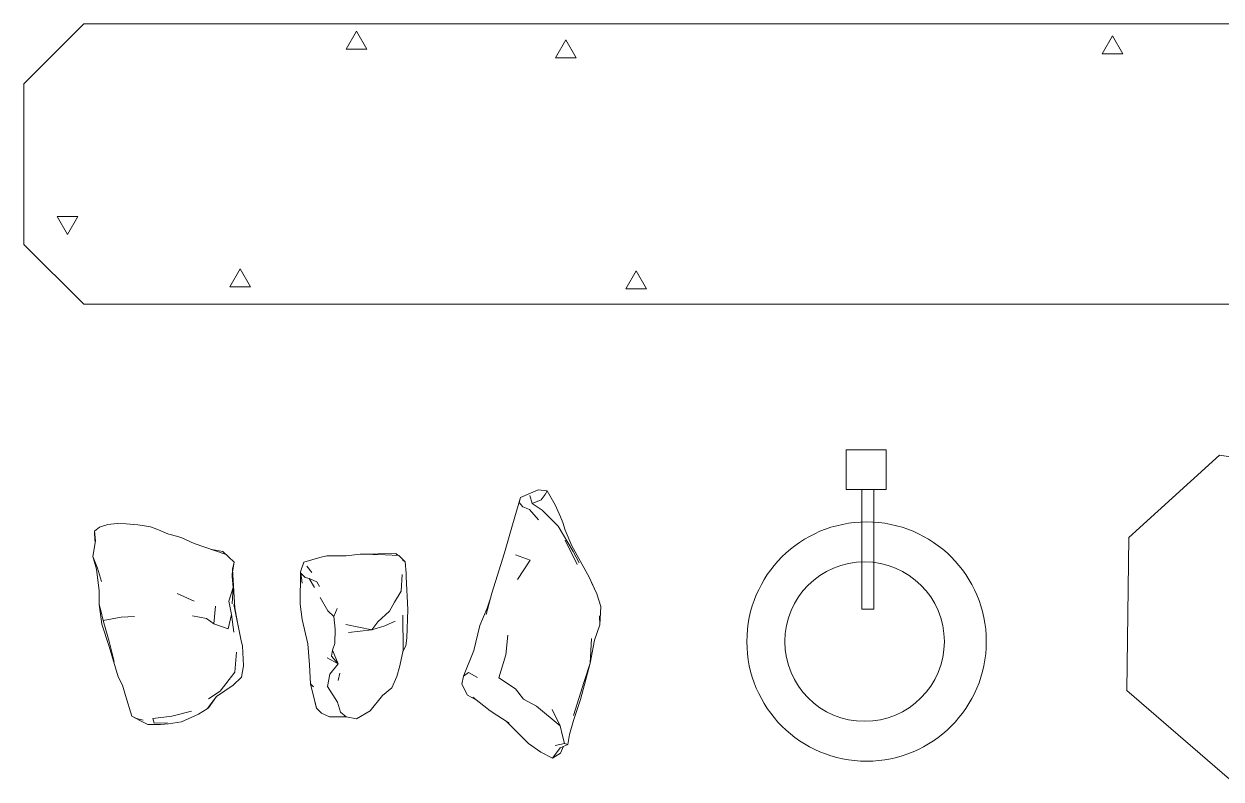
# Model space of a CAD drawing. Units: millimetres at full size, sheet at 1:100. Extents: x -361910 to 68111, y -79207 to 22945.
# Drawn here: x 16446 to 19446, y -44104 to -42210 of the extents above; entities that cross this region are included whole.
import ezdxf

# ---------------------------------------------------------------- set-up
doc = ezdxf.new("R2010")
doc.units = ezdxf.units.MM
doc.header["$LTSCALE"] = 100
doc.layers.add('0-5_外部部品', color=4, linetype='Continuous', lineweight=9)
doc.layers.add('0-D_寸法', color=4, linetype='Continuous', lineweight=9)

msp = doc.modelspace()

# ---------------------------------------------------------------- linework, layer by layer
at = {"layer": '0-5_外部部品'}
for p, q in [((17734.3, -43378.8), (17690.1, -43397.6)), ((17734.3, -43378.8), (17756.8, -43381.2)), ((17751.9, -43390.5), (17756.8, -43381.2)), ((17756.8, -43381.2), (17777.2, -43416.3)), ((17690.1, -43397.6), (17670.6, -43466.5)), ((17687.1, -43410.7), (17690.1, -43397.6)), ((17687.1, -43410.7), (17695.7, -43421.5)), ((17719.8, -43413), (17713.8, -43392.4)), ((17719.8, -43413), (17742.2, -43403.8)), ((17742.2, -43403.8), (17751.9, -43390.5)), ((17713.2, -43427.7), (17695.7, -43421.5)), ((17713.2, -43427.7), (17735.7, -43453.7)), ((17744.4, -43429.7), (17719.8, -43413)), ((17784.3, -43469.6), (17744.4, -43429.7)), ((17752.5, -43437.8), (17752.7, -43438)), ((16635.2, -43472), (16622.7, -43482.6)), ((16679.7, -43462.9), (16655.7, -43465.3)), ((16701.7, -43463.9), (16679.7, -43462.9)), ((16731.4, -43466.7), (16701.7, -43463.9)), ((16748.2, -43468.5), (16731.4, -43466.7)), ((16763, -43471.3), (16748.2, -43468.5)), ((16778.5, -43477.3), (16763, -43471.3)), ((17670.6, -43466.5), (17649.8, -43536.3)), ((17821.9, -43532.9), (17784.3, -43469.6)), ((17796.4, -43460.7), (17802.1, -43479.5)), ((16622.7, -43482.6), (16622.7, -43488.3)), ((16625.4, -43506.2), (16622.7, -43482.6)), ((16622.7, -43488.3), (16624.2, -43512.7)), ((16788.8, -43481.6), (16778.5, -43477.3)), ((16798.2, -43485.6), (16788.8, -43481.6)), ((16808.9, -43489.9), (16798.2, -43485.6)), ((16872.4, -43512.8), (16841.6, -43498.8)), ((16618.1, -43545.9), (16625.4, -43506.2)), ((16872.4, -43512.8), (16952.5, -43540.8)), ((17832.2, -43565.9), (17802.2, -43504.7)), ((16618.1, -43545.9), (16627.9, -43577.4)), ((16629.8, -43575.3), (16618.1, -43545.9)), ((16968.7, -43585), (16972.6, -43560.3)), ((17187.4, -43548.4), (17147.4, -43560.2)), ((17205.1, -43544.1), (17187.4, -43548.4)), ((17253.7, -43544.4), (17205.1, -43544.1)), ((17288.3, -43540.1), (17253.7, -43544.4)), ((17378.2, -43538.1), (17288.3, -43540.1)), ((17351.2, -43541.3), (17288.3, -43540.1)), ((17385.2, -43543.3), (17351.2, -43541.3)), ((17385.2, -43543.3), (17381.8, -43542.2)), ((17400.8, -43559.1), (17385.2, -43543.3)), ((17394.8, -43554.2), (17400.8, -43559.1)), ((17403.5, -43587.2), (17400.8, -43559.1)), ((17649.8, -43536.3), (17618.3, -43637.7)), ((17677.6, -43541.2), (17714.7, -43554.7)), ((17714.7, -43554.7), (17683, -43603.8)), ((17837.5, -43561.9), (17821.9, -43532.9)), ((16627.9, -43577.4), (16634.1, -43631.6)), ((16639.9, -43608.4), (16629.8, -43575.3)), ((16974.5, -43675.4), (16968.2, -43577.8)), ((17139.2, -43584.5), (17138.2, -43665.6)), ((17139.5, -43587.8), (17142.9, -43612.4)), ((17151, -43598.2), (17139.5, -43587.8)), ((17167.3, -43585.9), (17155, -43569.9)), ((17393.5, -43590.8), (17391.1, -43632.6)), ((17403.4, -43596.8), (17403.5, -43587.2)), ((16970.1, -43623.1), (16967.5, -43596.2)), ((17160.5, -43601.1), (17151, -43598.2)), ((17173.9, -43623.8), (17160.5, -43601.1)), ((17180, -43609.3), (17160.5, -43601.1)), ((17186.7, -43621), (17180, -43609.3)), ((17881.2, -43639.5), (17867.8, -43611.1)), ((16634.6, -43666.4), (16634.1, -43631.6)), ((16872.8, -43657.7), (16830.1, -43638.3)), ((16959.3, -43657.5), (16970.1, -43623.1)), ((16967.6, -43664.3), (16970.1, -43623.1)), ((17187.8, -43648.5), (17207.5, -43682)), ((17391.1, -43632.6), (17374.5, -43660.1)), ((17618.3, -43637.7), (17604.4, -43691.1)), ((16634.6, -43666.4), (16640.6, -43715.6)), ((16638.3, -43680.9), (16634.6, -43666.4)), ((16644.1, -43705.9), (16638.3, -43680.9)), ((16922.1, -43714.6), (16925.6, -43670)), ((16965.7, -43691.5), (16959.3, -43657.5)), ((16990.4, -43757.2), (16971.6, -43665.7)), ((16974.4, -43674.6), (16976.7, -43690.9)), ((16983, -43720.6), (16974.4, -43674.6)), ((17138.2, -43665.6), (17142.7, -43703.7)), ((17230.5, -43675.9), (17222.4, -43696.4)), ((17362, -43682.6), (17374.5, -43660.1)), ((16868.3, -43694.2), (16903.6, -43701.5)), ((16922.1, -43714.6), (16903.6, -43701.5)), ((16957.4, -43727), (16965.7, -43691.5)), ((16972.1, -43735.8), (16965.7, -43691.5)), ((17142.7, -43703.7), (17157.6, -43765)), ((17332.3, -43709.6), (17317.3, -43729.3)), ((17332.3, -43709.6), (17362, -43682.6)), ((17350.4, -43719.9), (17376.2, -43708.2)), ((17395.8, -43780.6), (17395.2, -43692.6)), ((17888.9, -43717.1), (17888.6, -43694.9)), ((16640.6, -43715.6), (16659.8, -43771.2)), ((16957.4, -43727), (16922.1, -43714.6)), ((17225.6, -43728.3), (17225, -43763.5)), ((17350.4, -43719.9), (17317.3, -43729.3)), ((17875.4, -43755.5), (17888.9, -43717.1)), ((16672.3, -43808.8), (16659, -43759.1)), ((16659.8, -43771.2), (16681.9, -43847.5)), ((17157.6, -43765), (17161.8, -43817.4)), ((17219, -43780.3), (17225, -43763.5)), ((17395.1, -43783.8), (17403.1, -43769.7)), ((17403.1, -43769.7), (17405.1, -43750.8)), ((17658.2, -43742.7), (17653.1, -43792.7)), ((17216.3, -43795.7), (17219, -43780.3)), ((17233.3, -43814.9), (17216.3, -43795.7)), ((17219, -43780.3), (17233.3, -43814.9)), ((17387.9, -43819.6), (17395.8, -43780.6)), ((17573.6, -43781.4), (17547.8, -43845.5)), ((17653.1, -43792.7), (17636.3, -43849.9)), ((16991.2, -43848.2), (16996, -43819.9)), ((17161.8, -43817.4), (17164.2, -43864.9)), ((17380.7, -43846.4), (17387.9, -43819.6)), ((16693, -43868.7), (16681.9, -43847.5)), ((16970.3, -43868.2), (16991.2, -43848.2)), ((17212.6, -43840.4), (17206.5, -43871.6)), ((17237.2, -43838.3), (17233.4, -43856.7)), ((17367.5, -43874.8), (17380.7, -43846.4)), ((17542.9, -43866.1), (17547.8, -43845.5)), ((17559.7, -43836.4), (17547.8, -43845.5)), ((17582.6, -43849.2), (17559.7, -43836.4)), ((17678.1, -43877.8), (17636.3, -43849.9)), ((17823.4, -43944.7), (17850, -43859.3)), ((16693, -43868.7), (16700.5, -43894.3)), ((17164.2, -43864.9), (17171.2, -43872.4)), ((17206.5, -43871.6), (17231.3, -43911.1)), ((17542.9, -43866.1), (17557.4, -43893.4)), ((17697.4, -43903.6), (17678.1, -43877.8)), ((16700.5, -43894.3), (16715.9, -43946)), ((16908, -43924.9), (16928.3, -43896.7)), ((17174.6, -43909.4), (17175.3, -43913.9)), ((17178.6, -43926.2), (17175.3, -43913.9)), ((17239.4, -43935.8), (17231.3, -43911.1)), ((17557.4, -43893.4), (17576.2, -43903.1)), ((17570.5, -43898.8), (17614.4, -43932.3)), ((17730.1, -43921.4), (17697.4, -43903.6)), ((17789.9, -43970), (17730.1, -43921.4)), ((17822.9, -43956.8), (17840.5, -43904.2)), ((16715.9, -43946), (16727.7, -43951.9)), ((16715.9, -43946), (16737.6, -43957.8)), ((16727.7, -43951.9), (16744.9, -43955.7)), ((16840.3, -43960.5), (16883.5, -43941)), ((16905, -43927.5), (16908, -43924.9)), ((17211.2, -43947.5), (17253.7, -43948)), ((17239.4, -43935.8), (17253.7, -43948)), ((17253.7, -43948), (17279.6, -43953)), ((17279.6, -43953), (17313.1, -43933.1)), ((17614.4, -43932.3), (17662, -43963.9)), ((16737.6, -43957.8), (16756.5, -43966.8)), ((16756.5, -43966.8), (16788, -43966.7)), ((16772.4, -43963.6), (16769.2, -43952.2)), ((16772.4, -43963.6), (16805.5, -43962.6)), ((16788, -43966.7), (16808.3, -43965)), ((16840.3, -43960.5), (16808.3, -43965)), ((17655.4, -43959.5), (17710.2, -44014.9)), ((17813.1, -43991.9), (17822.9, -43956.8)), ((17813.1, -43991.9), (17808.6, -44016.9)), ((17770.3, -44051), (17789.5, -44025.1)), ((17800.3, -44014.6), (17777.4, -44019.6)), ((17789.5, -44025.1), (17808.6, -44016.9))]:
    msp.add_line(p, q, dxfattribs=at)
for points in [[(17796.4, -43460.7), (17790.3, -43446.4), (17777.2, -43416.3)], [(16635.2, -43472), (16642.9, -43469.4), (16655.7, -43465.3)], [(16841.6, -43498.8), (16831.8, -43495.8), (16808.9, -43489.9)], [(17875.3, -43627), (17862.6, -43597.7), (17818.8, -43518.8), (17802.1, -43479.5)], [(16972.6, -43560.3), (16944.5, -43533), (16916.4, -43528.2)], [(16967.5, -43596.2), (16968.2, -43577.8), (16972.6, -43560.3)], [(17147.4, -43560.2), (17139.2, -43584.5), (17139.5, -43587.8)], [(17382.7, -43542.5), (17378.2, -43538.1), (17381.8, -43542.2)], [(17405.1, -43750.8), (17407.8, -43679), (17403.4, -43596.8)], [(17888.9, -43717.1), (17891.2, -43671.3), (17881.2, -43639.5)], [(16971.6, -43665.7), (16974.4, -43674.6), (16975, -43681.7)], [(17225.6, -43728.3), (17222.4, -43696.4), (17207.5, -43682)], [(17614.3, -43653), (17606.5, -43675.2), (17588.6, -43718.7), (17573.6, -43781.4)], [(16659, -43759.1), (16644.1, -43705.9), (16689.5, -43697.9), (16723.2, -43695.8)], [(17259, -43736), (17317.3, -43729.3), (17252.5, -43716.6)], [(16996, -43819.9), (16993.2, -43769.5), (16990.4, -43757.2)], [(17867.8, -43751.1), (17864.8, -43812.8), (17875.4, -43755.5)], [(16908.1, -43902.8), (16937.4, -43883.1), (16974.4, -43836.1), (16978.6, -43785.7)], [(17212.6, -43840.4), (17233.3, -43814.9), (17206.1, -43799.8)], [(17840.5, -43904.2), (17864.8, -43812.8), (17850, -43859.3)], [(16883.5, -43941), (16905, -43927.5), (16928.3, -43896.7), (16970.3, -43868.2)], [(17164.2, -43864.9), (17178.6, -43926.2), (17191.8, -43938.6), (17211.2, -43947.5)], [(17313.1, -43933.1), (17344, -43894.1), (17367.5, -43874.8)], [(16769.2, -43952.2), (16816.5, -43946.1), (16865.5, -43933.4)], [(17769.4, -43929.3), (17789.9, -43970), (17795.4, -43995.1)], [(17795.4, -43995.1), (17800.3, -44014.6), (17808.6, -44016.9)], [(17710.2, -44014.9), (17741.1, -44036.6), (17770.3, -44051)], [(17770.3, -44051), (17790.3, -44039), (17798.4, -44021.3)]]:
    msp.add_lwpolyline(points, dxfattribs=at)
at = {"layer": '0-D_寸法'}
for p, q in [((16595.8, -42210.4), (16445.8, -42360.4)), ((20772.6, -42210.4), (16595.8, -42210.4)), ((16445.8, -42763.1), (16445.8, -42360.4)), ((16445.8, -42763.1), (16595.8, -42913.1)), ((20772.6, -42913.1), (16595.8, -42913.1))]:
    msp.add_line(p, q, dxfattribs=at)
for points in [[(17253.2, -42273.8), (17305.2, -42273.8), (17279.2, -42228.8)], [(19148.1, -42285.2), (19200.1, -42285.2), (19174.1, -42240.2)], [(17778, -42295.3), (17830, -42295.3), (17804, -42250.3)], [(16554.7, -42738.4), (16580.7, -42693.4), (16528.8, -42693.4)], [(16962, -42869.5), (17013.9, -42869.5), (16987.9, -42824.5)], [(17954.3, -42874.5), (18006.3, -42874.5), (17980.3, -42829.5)], [(18506.5, -43378), (18606.5, -43378), (18606.5, -43278), (18506.5, -43278)], [(19442.1, -43291.7), (19215.1, -43498.5), (19210.1, -43881.9), (19467.3, -44103.8), (19830.5, -44043.3), (19845.6, -43554), (19573.3, -43311.9)], [(18545.9, -43677.5), (18575.9, -43677.5), (18575.9, -43377.5), (18545.9, -43377.5)]]:
    msp.add_lwpolyline(points, close=True, dxfattribs=at)
for centre, radius in [((18557.6, -43759), 300), ((18552.5, -43759), 200)]:
    msp.add_circle(centre, radius, dxfattribs=at)

doc.saveas('drawing.dxf')
